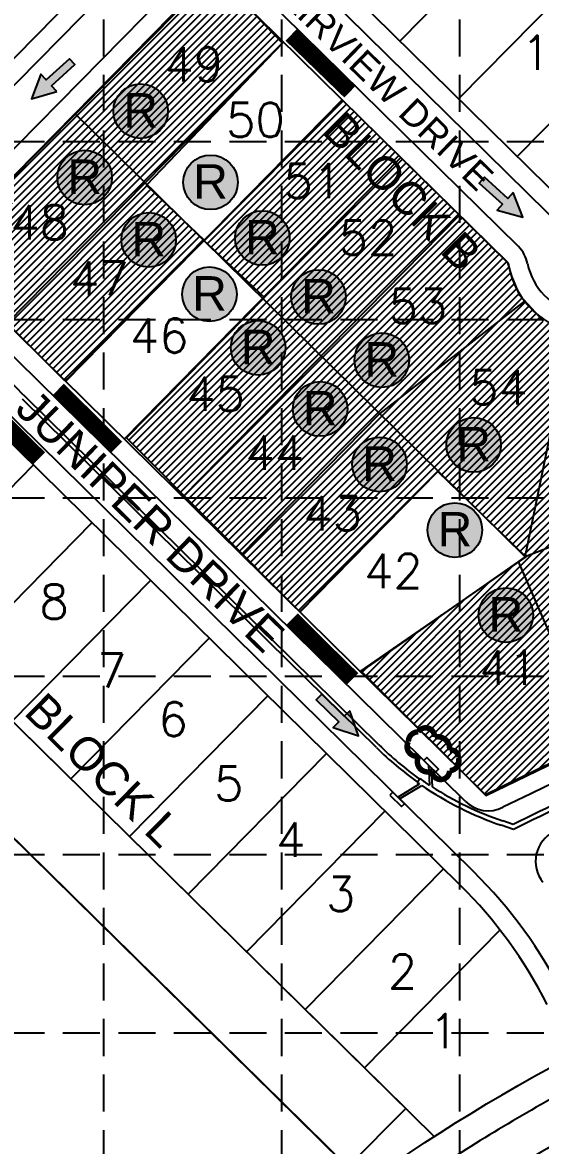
# Model space of a CAD drawing. Header units: feet. Extents: x 5163 to 12107, y -224 to 4120.
# Drawn here: x 6636 to 6951, y 1230 to 1912 of the extents above; entities that cross this region are included whole.
import ezdxf
from ezdxf.enums import TextEntityAlignment as Align

# ---------------------------------------------------------------- set-up
doc = ezdxf.new("R2010")
doc.units = ezdxf.units.FT
doc.linetypes.add('2003004C-A$0$BOUNDARY2', pattern=[1.3125, 1, -0.0625, 0.0625, -0.0625, 0.0625, -0.0625])
doc.linetypes.add('HIDDEN', pattern=[0.375, 0.25, -0.125])
for name, color, linetype in [('04017_03 CA$0$3A-SD_INLETS', 1, 'Continuous'), ('2003004C-A$0$3A-BND', 6, '2003004C-A$0$BOUNDARY2'), ('2003004C-A$0$3A-LOT', 2, 'Continuous'), ('2003004C-A$0$3A-LOTNO', 7, 'Continuous'), ('2003004C-A$0$3A-PVMT', 4, 'Continuous'), ('2003004C-A$0$3A-ROW', 3, 'Continuous'), ('2003004C-A$0$3A-SD', 2, 'Continuous'), ('2003004C-A$0$3A-ST_NM', 2, 'Continuous'), ('2003004C-A$0$3A-ST_NM-PRLM', 2, 'Continuous'), ('2003004C-A$0$BND-WELL#1', 6, 'Continuous'), ('2003004C-A$0$INFRA_EX_PVMT', 15, 'Continuous'), ('2003004C-A$0$INFRA_FUTURE_PVMT_REEDER', 15, 'Continuous'), ('ARROWS', 7, 'Continuous'), ('BASE', 7, 'Continuous'), ('EROSION BLANKET', 84, 'Continuous'), ('grid', 254, 'Continuous'), ('ryland lots', 7, 'Continuous'), ('SODDED LOTS', 2, 'Continuous')]:
    doc.layers.add(name, color=color, linetype=linetype)
doc.styles.add('2003004C-A$0$L100', font='simplex', dxfattribs={"height": 4})
doc.styles.add('2003004C-A$0$Standard', font='txt')
doc.styles.add('ryland', font='ARIAL.TTF', dxfattribs={"height": 25})
doc.styles.get("Standard").update_dxf_attribs({"font": 'ARIAL.TTF'})

# ---------------------------------------------------------------- blocks, each defined once
blk = doc.blocks.new('2003004C-A$0$lota')
at = {"style": '2003004C-A$0$Standard'}
blk.add_attdef('LOTDES', text='', height=0.0833, dxfattribs=at).set_placement((0, 0), align=Align.CENTER)
at = {"style": '2003004C-A$0$Standard', "flags": 1}
for tag, p in [('LOTAINF', (-0.03768332663490526, -5.235306872464207e-07)), ('LOTAAC', (-0.03768332663490526, -3.433420090459549e-07)), ('LOTASF', (-0.03768332663490526, -1.631533308454891e-07))]:
    blk.add_attdef(tag, text='', height=1.051100610993672e-07, dxfattribs=at).set_placement(p, align=Align.CENTER)
blk = doc.blocks.new('RYLAND')
h = blk.add_hatch(color=81)
h.paths.add_polyline_path([(1.163803512038626, -1.047574358368308, 1), (-1.408206742229694, -1.047574358368308, 1)])
h.paths.add_polyline_path([(-1.347681687434942, -2.227609507270699), (1.104228271637368, -2.227609507270699), (1.104228271637368, 0.2098904927293006), (-1.347681687434942, 0.2098904927293006)], flags=25)
at = {"color": 5}
blk.add_circle((-0.1222016150955341, -1.047574358368308), 1.286005127134161, dxfattribs=at)
at = {"layer": 'BASE', "color": 5, "style": 'ryland'}
blk.add_text('R', height=1.625, dxfattribs=at).set_placement((-0.1217267078987874, -1.821359507270699), align=Align.CENTER)
blk = doc.blocks.new('A$C2EAC1EE0')
at = {"color": 5, "const_width": 6.666666666666666}
blk.add_lwpolyline([(25.59826590347438, 42.92068926587672, 0.5205670505517462), (25.59826590347438, 42.92068926587672, 0.7651954600696135), (6.924983395667368, 33.52034667244152, 0.4178788784126488), (6.809309762840712, 16.60692038683192, 0.6649002420699669), (28.14854059827849, 13.34936974656739, 0.744833174426672), (52.21627637504935, 11.32865990132996, 0.9756416855879776), (67.20933476223945, 26.81631477985502, 0.5205670505517462), (63.47603881958275, 45.47411259466753, 0.5205670505517462), (49.78728156064972, 44.23025792900444, 0.5402640007904789), (25.59826590347438, 42.92068926587672)], format="xyb", close=True, dxfattribs=at)
blk = doc.blocks.new('arrow')
blk.add_lwpolyline([(-67.00679329302966, -25.35842018353742), (-59.3270347441985, -25.41938721699262), (-59.57091179542658, -56.1384215279777), (-51.89114823905948, -56.19938584448118), (-51.64727869913713, -25.48035696739953), (-43.96752265407486, -25.54132400085473), (-55.30425519266737, -2.410587189246144), (-67.00678578172392, -25.35840795725562)], close=True)
at = {"color": 254}
for points in [[(-43.96751955730906, -25.54132267721434), (-67.00679354271597, -25.35841771446121), (-55.30425158724847, -2.410596210431322), (-67.00679354271597, -25.35841771446121)], [(-59.57090883123692, -56.13841801592571), (-51.89115083610795, -56.19938633684342), (-59.32703554756517, -25.41938603537892), (-51.64727755243712, -25.48035435629663)]]:
    blk.add_solid(points, dxfattribs=at)

msp = doc.modelspace()

# ---------------------------------------------------------------- hatches: boundary and pattern name
at = {"layer": 'SODDED LOTS', "linetype": 'Continuous'}
h = msp.add_hatch(dxfattribs=at)
h.set_pattern_fill('ANSI31', color=256, style=0)
h.set_pattern_definition([(45, (0, 0), (-2.245064030267288, 2.245064030267288), [])])
h.paths.add_polyline_path([(6663.36346658008, 1695.518644042122), (6745.80300154846, 1780.047991733834), (6783.08001279993, 1744.946817300955), (6699.206746629568, 1659.70112674813), (6804.680032572183, 1554.055782190988), (6888.472434729736, 1639.195229497789), (6941.986906829445, 1587.478295130502), (6841.647269356128, 1518.170558091126), (6917.712045987517, 1442.301663393071), (6985.573176750439, 1475.159693343505), (7030.875351391982, 1493.820443587389), (6986.944828680878, 1604.586866344041), (7036.461443249837, 1623.584046790633), (7088.630730333045, 1639.488662743255), (7138.690895200265, 1653.722253688686), (7170.503778230477, 1539.278169993593), (7216.455736643789, 1550.581282128369), (7164.726820963513, 1785.014630850752), (7110.662927190717, 1770.636988466835), (7062.266995287386, 1756.695040491304), (7019.103080245322, 1744.060145397285), (7007.767101633724, 1730.553881715592), (6992.94312397521, 1724.018597078939), (6970.707148341991, 1723.147228491265), (6952.83118980831, 1730.553881715592), (6938.443212030661, 1746.238576981019), (6933.647213341146, 1758.002103487366), (6931.031214055956, 1766.280135413916), (6831.054358041596, 1864.492812120994), (6746.588302504331, 1779.714160970791), (6711.398098586329, 1813.366608003209), (6793.974248192046, 1899.569033956011), (6753.09762689928, 1942.268936940898), (6585.321792557084, 1773.086307961365), (6586.320785949423, 1769.425983363717), (6626.613306046756, 1729.495181524757), (6661.244887975352, 1694.888487271963)])

# ---------------------------------------------------------------- linework, layer by layer
at = {"layer": '04017_03 CA$0$3A-SD_INLETS', "color": 5}
for points in [[(6880.027414435492, 1463.678054780859), (6887.157327840599, 1456.666326403676), (6888.910259934899, 1458.44880475496), (6881.780346529791, 1465.460533132136)], [(6859.342815722775, 1442.644810235754), (6866.472729127941, 1435.633081858585), (6868.225661222212, 1437.415560209876), (6861.095747817104, 1444.427288587038)]]:
    msp.add_lwpolyline(points, close=True, dxfattribs=at)
at = {"layer": '2003004C-A$0$3A-BND', "color": 7, "linetype": 'Continuous'}
msp.add_lwpolyline([(6260.923554798058, 1780.05236986508), (6843.909468744416, 1206.432668465037, -0.1547871269569299), (7506.194829990156, 1418.339407793159), (7672.248350963666, 1418.759931510285), (7671.83049658488, 1583.759402411648), (7768.181887603598, 1584.003408349417), (7767.903318017838, 1694.00305561698), (7817.903157684865, 1694.129678155841), (7817.497965560062, 1854.129165090599), (7827.49793349352, 1854.154489598288), (7827.219363907672, 1964.154136865953), (7856.503425144474, 1964.228297547634), (7856.098233019788, 2124.227784482093), (7906.813915250154, 2124.356219863046), (7906.130153539503, 2394.355354065148), (7976.129929073475, 2394.532625619759), (7975.446167362941, 2664.531759821926)], format="xyb", dxfattribs=at)
at = {"layer": '2003004C-A$0$3A-LOT', "color": 7, "linetype": 'Continuous'}
for p, q in [((6949.594736223837, 1986.398236143737), (6865.453995697579, 1900.839275282284)), ((6985.244303249405, 1951.339594257843), (6901.103562723205, 1865.78063339636)), ((6936.753129748802, 1830.7219915104), (7020.893870275177, 1916.280952371759)), ((6626.459354795981, 1729.135297290741), (6794.742663887009, 1900.251421276684)), ((6662.108921823645, 1694.076655402801), (6830.392230914615, 1865.19277938873)), ((6941.651499924104, 1587.472748130553), (6667.821528910717, 1856.763729546779)), ((6697.758488851337, 1659.018013514862), (6866.041797942249, 1830.134137500798)), ((6733.408055878972, 1623.959371626937), (6901.691364969942, 1795.075495612859)), ((6886.345248411701, 1235.125188757796), (6343.271583217662, 1769.196896614158)), ((6941.323965316318, 1742.710276835518), (6853.199277452077, 1674.45879173193)), ((6941.651499924104, 1587.472748130553), (6969.725089576095, 1724.58058304021)), ((6769.057622906636, 1588.900729738998), (6853.199277452077, 1674.45879173193)), ((6558.369231759658, 1557.664694124345), (6642.510886305099, 1643.222756117277)), ((6804.707189934299, 1553.842087851059), (6888.84884447974, 1639.40014984399)), ((6594.018798787321, 1522.606052236421), (6678.160453332763, 1608.164114229381)), ((6987.039480725682, 1605.006983787091), (6941.651499924104, 1587.472748130553)), ((6941.651499924104, 1587.472748130553), (6841.577165996394, 1517.583266357564)), ((6985.336730366456, 1474.531119436404), (6937.540190318978, 1584.601509457927)), ((6629.668365814985, 1487.547410348496), (6713.810020360397, 1573.105472341435)), ((6665.317932842649, 1452.488768460564), (6749.459587388061, 1538.046830453495)), ((6700.967499870312, 1417.430126572639), (6785.109154415753, 1502.988188565556)), ((6736.617066897976, 1382.371484684707), (6820.758721443417, 1467.929546677653)), ((6772.266633925639, 1347.312842796775), (6856.408288471051, 1432.870904789699)), ((6807.916200953303, 1312.254200908843), (6892.057855498686, 1397.812262901774)), ((6843.922263649176, 1276.844972604034), (6926.365321374615, 1360.677635653105))]:
    msp.add_line(p, q, dxfattribs=at)
at = {"layer": '2003004C-A$0$3A-PVMT', "color": 7, "linetype": 'Continuous'}
for p, q in [((6923.079080815078, 2171.223764344191), (6562.190505823732, 1804.260133328527)), ((6971.615364546014, 1780.308402929957), (6785.020123706694, 1963.810651961641)), ((6737.804813008464, 1944.324169915919), (6581.441571644769, 1785.328771378903)), ((6937.548539952899, 1775.941915216783), (6766.087946760847, 1944.560387636062)), ((6910.16537933072, 1396.134116476518), (6435.47681299047, 1862.954272881543)), ((6905.219255471515, 1438.866876288368), (6581.677791888418, 1757.04533547855))]:
    msp.add_line(p, q, dxfattribs=at)
for centre, radius, start, end in [((6923.525083198532, 1761.682088406531), 20, 11.48110371327427, 45.47882316371786), ((6980.85452176386, 1773.326205809622), 38.5, 191.4811037132743, 322.7468455418831), ((7509.107148386742, 268.3430954505675), 1303.499999999994, 90.14509889622846, 116.467189576845), ((6919.242712225881, 1453.12670309862), 20, 225.4788231637179, 296.4671895768449), ((6967.967053965491, 1402.344704007519), 20, 115.510251212243, 219.1337076442296), ((6709.279361324356, 1191.862097419704), 286.5, 26.68009921682729, 45.47882316371786)]:
    msp.add_arc(centre, radius, start, end, dxfattribs=at)
at = {"layer": '2003004C-A$0$3A-ROW', "color": 7, "linetype": 'Continuous'}
for p, q in [((6920.332261836593, 2184.831620022997), (6548.031221356854, 1806.263410573214)), ((6983.432511375082, 1784.816364586106), (6787.023120202706, 1977.970085168366)), ((6751.964097475488, 1942.320892671269), (6583.680788384518, 1771.204768685318)), ((6931.417868039716, 1765.841737320785), (6751.964097475488, 1942.320892671269)), ((6902.101891696802, 1387.934716060758), (6427.413237763132, 1854.754958607155)), ((6917.615194363723, 1442.805639904844), (6583.680788384518, 1771.204768685311))]:
    msp.add_line(p, q, dxfattribs=at)
for centre, radius, start, end in [((6980.85452176386, 1773.326205809622), 50, 188.6089255179362, 325.6688301969068), ((7509.107148386742, 268.3430954505675), 1314.999999999994, 90.14509889622846, 116.7310945633854), ((6709.27936132421, 1191.862097419827), 275, 26.68009921682729, 45.47882316371786)]:
    msp.add_arc(centre, radius, start, end, dxfattribs=at)
at = {"layer": '2003004C-A$0$3A-SD', "color": 5, "linetype": 'Continuous'}
for p, q in [((6797.894091903378, 1523.900853635314), (6635.897746030241, 1683.211957546155)), ((6799.471730788267, 1525.505084151468), (6637.475384915131, 1684.816188062308)), ((6851.167450096604, 1471.510551514213), (6797.894091903378, 1523.900853635314)), ((6852.745088981494, 1473.114782030367), (6799.471730788267, 1525.505084151468)), ((6882.838637723122, 1460.876514224867), (6883.461686582101, 1448.688606481715)), ((6884.420101125783, 1459.321265067127), (6885.015061523765, 1447.682815952357)), ((6864.146595370752, 1441.390095762865), (6877.362667881476, 1449.483058799182)), ((6865.248810241377, 1440.306151141514), (6878.715182411193, 1448.552387087584)), ((6876.064944338024, 1450.391429468153), (6877.650772792636, 1452.638126624537)), ((6934.366423453379, 1424.769699143151), (6927.985868964519, 1426.949202881427)), ((6934.563742882252, 1421.796287312391), (6927.096939261188, 1424.346837806632))]:
    msp.add_line(p, q, dxfattribs=at)
for centre, radius, start, end in [((6776.921133017662, 1826.612340907734), 198.8750000016109, 210.1249367471402, 225.4788231637179), ((6992.190837082744, 1614.910934874737), 201.1249999999665, 225.4788231637179, 234.7836907933263), ((6992.190837082744, 1614.910934874737), 198.8749999999665, 225.4788231637179, 234.7836907933263), ((7509.107148386713, 268.3430954512878), 1291.374999999323, 113.2731382272509, 116.4272453614925), ((6992.190837082744, 1614.910934874737), 201.3749999999665, 234.7836907933263, 235.2343911341259), ((6992.190837082744, 1614.910934874737), 198.6249999999665, 234.7836907933263, 236.8105464565503), ((6992.190837082744, 1614.910934874737), 201.3749999999665, 235.7015166068609, 251.1405862275689), ((6992.190837082744, 1614.910934874737), 198.6249999999665, 237.3443660095409, 251.1405862275689), ((7509.107148386713, 268.3430954512878), 1288.624999999323, 113.2731382272509, 116.4782285628203)]:
    msp.add_arc(centre, radius, start, end, dxfattribs=at)
at = {"layer": '2003004C-A$0$BND-WELL#1', "color": 7, "linetype": 'Continuous', "ltscale": 0.01}
msp.add_lwpolyline([(6268.33708793108, 1842.88928208598), (6869.102817581705, 1252.081810062002), (6833.789555930503, 1216.684443612605), (6260.925068654794, 1780.065201275027)], dxfattribs=at)
at = {"layer": '2003004C-A$0$INFRA_EX_PVMT', "color": 7, "linetype": 'Continuous'}
for centre, radius, start, end in [((7509.107148386742, 268.3430954505748), 1133.000000000106, 118.8236485833973, 124.1749558700849), ((7508.910126864881, 268.6513914090392), 1107.634267443142, 118.1266929425953, 124.1754822279024)]:
    msp.add_arc(centre, radius, start, end, dxfattribs=at)
at = {"layer": '2003004C-A$0$INFRA_FUTURE_PVMT_REEDER', "color": 7, "linetype": 'Continuous'}
for radius, start, end in [(1066.999999999894, 90.14509889622846, 128.9756745581484), (1102, 118.1318760168139, 121.1038590345954)]:
    msp.add_arc((7509.107148386742, 268.3430954505748), radius, start, end, dxfattribs=at)
at = {"layer": 'EROSION BLANKET', "linetype": 'Continuous', "const_width": 10}
for points in [[(6835.155847703467, 1870.114767264974), (6799.396217031957, 1904.701936975154)], [(6504.241026592856, 1787.537038092403), (6646.17669184407, 1647.344290781723)], [(6657.576655819187, 1689.075736625271), (6693.056798007033, 1653.949238279612)], [(6799.871201081858, 1549.594653630887), (6813.263966854269, 1536.088187694197), (6836.638426265107, 1513.179417024324)]]:
    msp.add_lwpolyline(points, dxfattribs=at)
at = {"layer": 'grid', "color": 252, "linetype": 'HIDDEN', "ltscale": 90}
for p, q in [((6685.11558585937, 4006.573795112213), (6685.11558585937, 214.4286587880489)), ((6793.448919192688, 4006.573795112213), (6793.448919192688, 214.4286587880489)), ((6901.782252526053, 4006.573795112213), (6901.782252526053, 214.4286587880489)), ((5276.782252526053, 1839.907128445549), (11993.44891919269, 1839.907128445549)), ((5276.782252526053, 1731.573795112214), (11993.44891919269, 1731.573795112214)), ((5276.782252526053, 1623.240461778884), (11993.44891919269, 1623.240461778884)), ((5276.782252526053, 1514.907128445549), (11993.44891919269, 1514.907128445549)), ((5276.782252526053, 1406.573795112214), (11993.44891919269, 1406.573795112214)), ((5276.782252526053, 1298.240461778884), (11993.44891919269, 1298.240461778884))]:
    msp.add_line(p, q, dxfattribs=at)
at = {"layer": 'SODDED LOTS', "linetype": 'Continuous'}
for points in [[(6952.83118980831, 1730.553881715592), (6938.443212030661, 1746.238576981019), (6933.647213341146, 1758.002103487366), (6931.031214055956, 1766.280135413916), (6831.054358041596, 1864.492812120994), (6746.588302504331, 1779.714160970791), (6711.398098586329, 1813.366608003209), (6793.974248192046, 1899.569033956011), (6753.09762689928, 1942.268936940898), (6585.321792557084, 1773.086307961365)], [(6626.613306046756, 1729.495181524757), (6661.244887975352, 1694.888487271963), (6663.36346658008, 1695.518644042122), (6745.80300154846, 1780.047991733834), (6783.08001279993, 1744.946817300955), (6699.206746629568, 1659.70112674813), (6804.680032572183, 1554.055782190988), (6888.472434729736, 1639.195229497789), (6941.986906829445, 1587.478295130502), (6841.647269356128, 1518.170558091126), (6917.712045987517, 1442.301663393071), (6985.573176750439, 1475.159693343505)]]:
    msp.add_lwpolyline(points, dxfattribs=at)

# ---------------------------------------------------------------- block references
at = {"layer": '2003004C-A$0$3A-LOTNO', "color": 7, "linetype": 'Continuous'}
ref = msp.add_blockref('2003004C-A$0$lota', (6957.137360640103, 1883.383548053302), dxfattribs=dict(at, xscale=250, yscale=250, zscale=250))
ref.add_attrib('LOTDES', '11', dxfattribs={"height": 20.82499999999938, "style": '2003004C-A$0$L100'}).set_placement((6957.137360640103, 1883.383548053302), align=Align.CENTER)
ref = msp.add_blockref('2003004C-A$0$lota', (6740.168108038197, 1876.315893733372), dxfattribs=dict(at, xscale=250, yscale=250, zscale=250))
ref.add_attrib('LOTDES', '49', dxfattribs={"height": 20.82499999999938, "style": '2003004C-A$0$L100'}).set_placement((6740.168108038197, 1876.315893733372), align=Align.CENTER)
ref = msp.add_blockref('2003004C-A$0$lota', (6777.623094779701, 1842.584543798672), dxfattribs=dict(at, xscale=250, yscale=250, zscale=250))
ref.add_attrib('LOTDES', '50', dxfattribs={"height": 20.82499999999938, "style": '2003004C-A$0$L100'}).set_placement((6777.623094779701, 1842.584543798672), align=Align.CENTER)
ref = msp.add_blockref('2003004C-A$0$lota', (6812.471716040222, 1805.363373697663), dxfattribs=dict(at, xscale=250, yscale=250, zscale=250))
ref.add_attrib('LOTDES', '51', dxfattribs={"height": 20.82499999999938, "style": '2003004C-A$0$L100'}).set_placement((6812.471716040222, 1805.363373697663), align=Align.CENTER)
ref = msp.add_blockref('2003004C-A$0$lota', (6646.394613789569, 1780.235871754667), dxfattribs=dict(at, xscale=250, yscale=250, zscale=250))
ref.add_attrib('LOTDES', '48', dxfattribs={"height": 20.82499999999938, "style": '2003004C-A$0$L100'}).set_placement((6646.394613789569, 1780.235871754667), align=Align.CENTER)
ref = msp.add_blockref('2003004C-A$0$lota', (6846.106416917901, 1770.976206383333), dxfattribs=dict(at, xscale=250, yscale=250, zscale=250))
ref.add_attrib('LOTDES', '52', dxfattribs={"height": 20.82499999999938, "style": '2003004C-A$0$L100'}).set_placement((6846.106416917901, 1770.976206383333), align=Align.CENTER)
ref = msp.add_blockref('2003004C-A$0$lota', (6682.715788702568, 1746.18438555146), dxfattribs=dict(at, xscale=250, yscale=250, zscale=250))
ref.add_attrib('LOTDES', '47', dxfattribs={"height": 20.82499999999938, "style": '2003004C-A$0$L100'}).set_placement((6682.715788702568, 1746.18438555146), align=Align.CENTER)
ref = msp.add_blockref('2003004C-A$0$lota', (6876.470352852019, 1729.422433700034), dxfattribs=dict(at, xscale=250, yscale=250, zscale=250))
ref.add_attrib('LOTDES', '53', dxfattribs={"height": 20.82499999999938, "style": '2003004C-A$0$L100'}).set_placement((6876.470352852019, 1729.422433700034), align=Align.CENTER)
ref = msp.add_blockref('2003004C-A$0$lota', (6719.036946044042, 1711.46148236977), dxfattribs=dict(at, xscale=250, yscale=250, zscale=250))
ref.add_attrib('LOTDES', '46', dxfattribs={"height": 20.82499999999938, "style": '2003004C-A$0$L100'}).set_placement((6719.036946044042, 1711.46148236977), align=Align.CENTER)
ref = msp.add_blockref('2003004C-A$0$lota', (6925.438747567707, 1680.07890667519), dxfattribs=dict(at, xscale=250, yscale=250, zscale=250))
ref.add_attrib('LOTDES', '54', dxfattribs={"height": 20.82499999999938, "style": '2003004C-A$0$L100'}).set_placement((6925.438747567707, 1680.07890667519), align=Align.CENTER)
ref = msp.add_blockref('2003004C-A$0$lota', (6753.343349899544, 1676.067104692775), dxfattribs=dict(at, xscale=250, yscale=250, zscale=250))
ref.add_attrib('LOTDES', '45', dxfattribs={"height": 20.82499999999938, "style": '2003004C-A$0$L100'}).set_placement((6753.343349899544, 1676.067104692775), align=Align.CENTER)
ref = msp.add_blockref('2003004C-A$0$lota', (6789.328694544383, 1640.337045827182), dxfattribs=dict(at, xscale=250, yscale=250, zscale=250))
ref.add_attrib('LOTDES', '44', dxfattribs={"height": 20.82499999999938, "style": '2003004C-A$0$L100'}).set_placement((6789.328694544383, 1640.337045827182), align=Align.CENTER)
ref = msp.add_blockref('2003004C-A$0$lota', (6824.529720371123, 1603.441955485083), dxfattribs=dict(at, xscale=250, yscale=250, zscale=250))
ref.add_attrib('LOTDES', '43', dxfattribs={"height": 20.82499999999938, "style": '2003004C-A$0$L100'}).set_placement((6824.529720371123, 1603.441955485083), align=Align.CENTER)
ref = msp.add_blockref('2003004C-A$0$lota', (6861.508274888562, 1568.433048931744), dxfattribs=dict(at, xscale=250, yscale=250, zscale=250))
ref.add_attrib('LOTDES', '42', dxfattribs={"height": 20.82499999999938, "style": '2003004C-A$0$L100'}).set_placement((6861.508274888562, 1568.433048931744), align=Align.CENTER)
ref = msp.add_blockref('2003004C-A$0$lota', (6655.140533434344, 1549.816750192564), dxfattribs=dict(at, xscale=250, yscale=250, zscale=250))
ref.add_attrib('LOTDES', '8', dxfattribs={"height": 20.82499999999938, "style": '2003004C-A$0$L100'}).set_placement((6655.140533434344, 1549.816750192564), align=Align.CENTER)
ref = msp.add_blockref('2003004C-A$0$lota', (6931.528746141557, 1509.710453459076), dxfattribs=dict(at, xscale=250, yscale=250, zscale=250))
ref.add_attrib('LOTDES', '41', dxfattribs={"height": 20.82499999999938, "style": '2003004C-A$0$L100'}).set_placement((6931.528746141557, 1509.710453459076), align=Align.CENTER)
ref = msp.add_blockref('2003004C-A$0$lota', (6690.240867529734, 1507.926549301701), dxfattribs=dict(at, xscale=250, yscale=250, zscale=250))
ref.add_attrib('LOTDES', '7', dxfattribs={"height": 20.82499999999938, "style": '2003004C-A$0$L100'}).set_placement((6690.240867529734, 1507.926549301701), align=Align.CENTER)
ref = msp.add_blockref('2003004C-A$0$lota', (6727.50672720914, 1478.358785065953), dxfattribs=dict(at, xscale=250, yscale=250, zscale=250))
ref.add_attrib('LOTDES', '6', dxfattribs={"height": 20.82499999999938, "style": '2003004C-A$0$L100'}).set_placement((6727.50672720914, 1478.358785065953), align=Align.CENTER)
ref = msp.add_blockref('2003004C-A$0$lota', (6761.381358851708, 1439.263920976038), dxfattribs=dict(at, xscale=250, yscale=250, zscale=250))
ref.add_attrib('LOTDES', '5', dxfattribs={"height": 20.82499999999938, "style": '2003004C-A$0$L100'}).set_placement((6761.381358851708, 1439.263920976038), align=Align.CENTER)
ref = msp.add_blockref('2003004C-A$0$lota', (6799.052539706463, 1405.179082186165), dxfattribs=dict(at, xscale=250, yscale=250, zscale=250))
ref.add_attrib('LOTDES', '4', dxfattribs={"height": 20.82499999999938, "style": '2003004C-A$0$L100'}).set_placement((6799.052539706463, 1405.179082186165), align=Align.CENTER)
ref = msp.add_blockref('2003004C-A$0$lota', (6829.446440295462, 1372.186120141159), dxfattribs=dict(at, xscale=250, yscale=250, zscale=250))
ref.add_attrib('LOTDES', '3', dxfattribs={"height": 20.82499999999938, "style": '2003004C-A$0$L100'}).set_placement((6829.446440295462, 1372.186120141159), align=Align.CENTER)
ref = msp.add_blockref('2003004C-A$0$lota', (6867.065396268619, 1325.005828467183), dxfattribs=dict(at, xscale=250, yscale=250, zscale=250))
ref.add_attrib('LOTDES', '2', dxfattribs={"height": 20.82499999999938, "style": '2003004C-A$0$L100'}).set_placement((6867.065396268619, 1325.005828467183), align=Align.CENTER)
ref = msp.add_blockref('2003004C-A$0$lota', (6892.213168704708, 1288.753602293116), dxfattribs=dict(at, xscale=250, yscale=250, zscale=250))
ref.add_attrib('LOTDES', '1', dxfattribs={"height": 20.82499999999938, "style": '2003004C-A$0$L100'}).set_placement((6892.213168704708, 1288.753602293116), align=Align.CENTER)
at = {"layer": 'ARROWS', "linetype": 'Continuous'}
for name, p, xscale, yscale, zscale, rotation in [('arrow', (6616.715491413484, 1890.057241696362), 0.6249999999942619, 0.6249999999994955, 0.625, 132.8386523188501), ('arrow', (6918.234061641335, 1767.007987411567), 0.6249999999939245, 0.6249999999996443, 0.625, 228.1985754872164), ('arrow', (6817.349324645056, 1452.802609068417), 0.6249999999946529, 0.6249999999988631, 0.625, 226.0204636174373), ('A$C2EAC1EE0', (6862.380715512076, 1471.573670329084), 0.5000000000005094, 0.5, 0.5, 315.341474778444)]:
    msp.add_blockref(name, p, dxfattribs=dict(at, xscale=xscale, yscale=yscale, zscale=zscale, rotation=rotation))
at = {"layer": 'ryland lots', "color": 7, "xscale": 12.89581535786783, "yscale": 12.89581535787056, "zscale": 12.89581535787147}
for p in [(6709.376650121365, 1871.815663122395), (6675.328499839536, 1831.45678022783), (6751.900370387604, 1828.537412828879), (6714.264815647108, 1793.534751732074), (6783.399310658697, 1794.701734530795), (6751.229869806626, 1760.537739977645), (6817.562648212082, 1758.85522151319), (6780.790243506792, 1727.96019795234), (6856.004010852612, 1720.44358423806), (6818.515332458435, 1690.818159362822), (6911.918125691951, 1668.936958972187), (6854.687153747607, 1657.105019716892), (6900.521627820282, 1617.204087508956), (6931.487386834178, 1565.512426149272)]:
    msp.add_blockref('RYLAND', p, dxfattribs=at)

# ---------------------------------------------------------------- texts
at = {"layer": '2003004C-A$0$3A-LOTNO', "color": 7, "linetype": 'Continuous', "char_height": 20, "attachment_point": 1}
for s, insert, width, rotation in [('BLOCK B', (6831.444924492873, 1859.707050598838), 120.5075079867071, 314.6239503465786), ('BLOCK L', (6650.057854925311, 1506.403254220691), 121.832383499096, 315.3997717961576)]:
    msp.add_mtext(s, dxfattribs=dict(at, insert=insert, width=width, rotation=rotation))
at = {"layer": '2003004C-A$0$3A-ST_NM', "color": 7, "linetype": 'Continuous', "insert": (6858.260268022103, 1883.687861022702), "char_height": 16, "width": 198.0573537025267, "attachment_point": 2, "rotation": 315.84309568396594}
msp.add_mtext('FAIRVIEW DRIVE', dxfattribs=at)
at = {"layer": '2003004C-A$0$3A-ST_NM-PRLM', "color": 7, "linetype": 'Continuous', "insert": (6720.707278239581, 1616.330961439353), "char_height": 20, "attachment_point": 2, "rotation": 315.7386111111111}
msp.add_mtext('JUNIPER DRIVE', dxfattribs=at)

doc.saveas('drawing.dxf')
